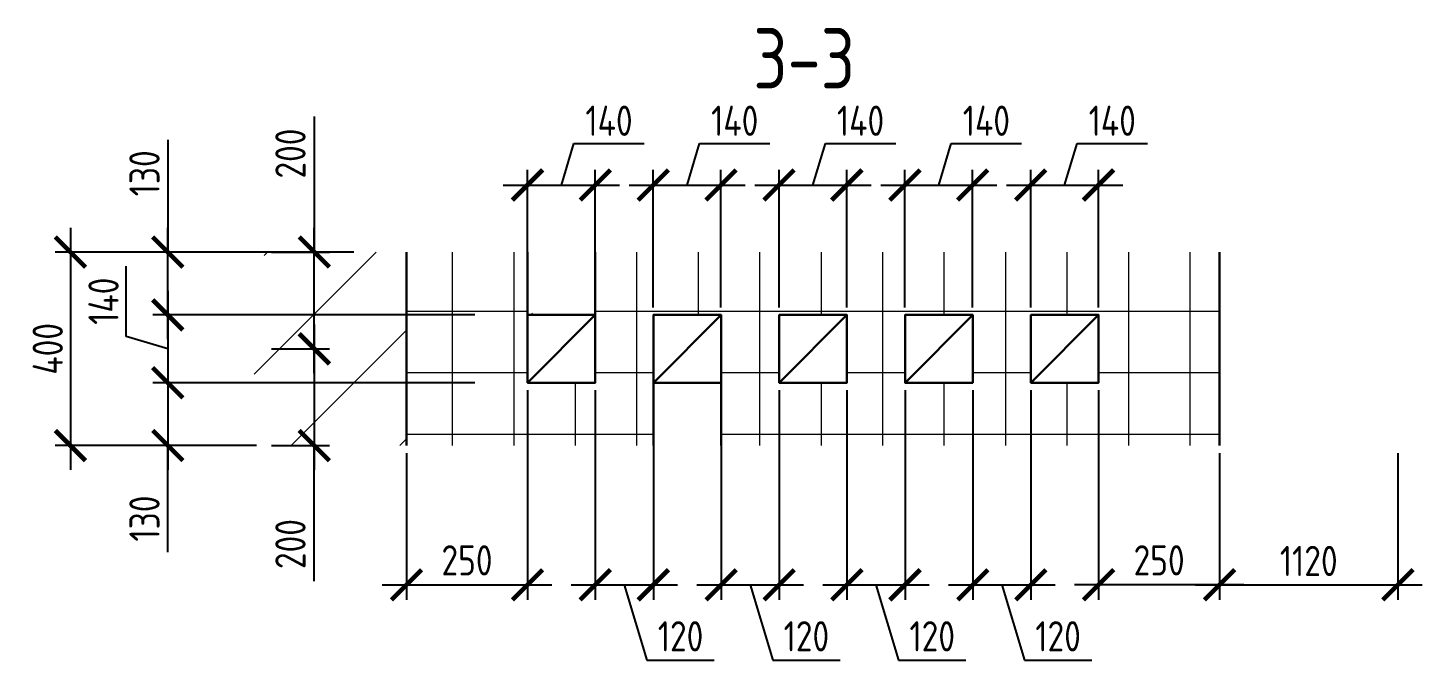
# Model space of a CAD drawing. Header units: millimetres. Extents: x -56498 to 234605, y -296269 to -29969.
# Drawn here: x 175250 to 178131, y -287882 to -286575 of the extents above; entities that cross this region are included whole.
import ezdxf
from ezdxf.enums import TextEntityAlignment as Align

# ---------------------------------------------------------------- set-up
doc = ezdxf.new("R2010")
doc.units = ezdxf.units.MM
doc.header["$LTSCALE"] = 100
doc.header["$PDMODE"] = 35
for name, color, linetype, lineweight in [('0.3', 7, 'Continuous', 30), ('Примітки 0.09', 200, 'Continuous', 9), ('Розміри 0.09', 5, 'Continuous', 9), ('Штрихування 0.09', 253, 'Continuous', 9)]:
    doc.layers.add(name, color=color, linetype=linetype, lineweight=lineweight)
doc.styles.add('GOST 2.304', font='CS_Gost2304.shx')
doc.dimstyles.new('SPDS', dxfattribs={"dimscale": 100, "dimtxt": 2.5, "dimasz": 2.5, "dimexe": 1.25, "dimexo": 0.625, "dimtad": 1, "dimrnd": 0.001, "dimtxsty": 'GOST 2.304', "dimblk": 'ARCHTICK', "dimcen": 2.5, "dimdle": 2, "dimadec": 0, "dimazin": 2, "dimtfac": 0.75, "dimtmove": 1, "dimatfit": 3, "dimfxl": 0, "dimtolj": 1, "dimarcsym": 0})

# ---------------------------------------------------------------- blocks, each defined once
blk = doc.blocks.new('_ArchTick')
at = {"color": 0, "linetype": 'ByBlock', "const_width": 0.15}
blk.add_lwpolyline([(-0.5, -0.5), (0.5, 0.5)], dxfattribs=at)
blk = doc.blocks.new('*D811')
at = {"layer": 'Defpoints', "color": 0, "transparency": 16777216}
for p in [(177712.2760388583, -287438.5828073534), (178080.637667227, -287438.5828073534), (178080.637667227, -287726.3981945513)]:
    blk.add_point(p, dxfattribs=at)
at = {"layer": 'Розміри 0.09', "color": 0, "lineweight": -2, "transparency": 16777216}
for p, q in [((177712.2760388583, -287454.2078073534), (177712.2760388583, -287757.6481945513)), ((178080.637667227, -287454.2078073534), (178080.637667227, -287757.6481945513)), ((177662.2760388583, -287726.3981945513), (178130.637667227, -287726.3981945513))]:
    blk.add_line(p, q, dxfattribs=at)
at = {"layer": 'Розміри 0.09', "color": 0, "lineweight": -2, "transparency": 16777216, "xscale": 62.5, "yscale": 62.5, "zscale": 62.5, "rotation": 180}
blk.add_blockref('_ArchTick', (177712.2760388583, -287726.3981945513), dxfattribs=at)
at = {"layer": 'Розміри 0.09', "color": 0, "lineweight": -2, "transparency": 16777216, "xscale": 62.5, "yscale": 62.5, "zscale": 62.5}
blk.add_blockref('_ArchTick', (178080.637667227, -287726.3981945513), dxfattribs=at)
at = {"layer": 'Розміри 0.09', "color": 0, "transparency": 16777216, "insert": (177896.4568530426, -287677.1025498662), "char_height": 62.5, "attachment_point": 5, "style": 'GOST 2.304'}
blk.add_mtext('\\A1;1120', dxfattribs=at)
blk = doc.blocks.new('*D805')
at = {"layer": 'Defpoints', "color": 0, "transparency": 16777216}
for p in [(176681.98892069, -286899.9527227199), (176541.98892069, -287168.5828073533), (176681.98892069, -287168.5828073533)]:
    blk.add_point(p, dxfattribs=at)
at = {"layer": 'Розміри 0.09', "color": 0, "lineweight": -2, "transparency": 16777216}
for p, q in [((176611.98892069, -286899.9527227199), (176637.77017069, -286814.0152227199)), ((176637.77017069, -286814.0152227199), (176783.08267069, -286814.0152227199)), ((176541.98892069, -287152.9578073533), (176541.98892069, -286868.7027227199)), ((176681.98892069, -287152.9578073533), (176681.98892069, -286868.7027227199)), ((176491.98892069, -286899.9527227199), (176731.98892069, -286899.9527227199))]:
    blk.add_line(p, q, dxfattribs=at)
at = {"layer": 'Розміри 0.09', "color": 0, "lineweight": -2, "transparency": 16777216, "xscale": 62.5, "yscale": 62.5, "zscale": 62.5, "rotation": 180}
blk.add_blockref('_ArchTick', (176541.98892069, -286899.9527227199), dxfattribs=at)
at = {"layer": 'Розміри 0.09', "color": 0, "lineweight": -2, "transparency": 16777216, "xscale": 62.5, "yscale": 62.5, "zscale": 62.5}
blk.add_blockref('_ArchTick', (176681.98892069, -286899.9527227199), dxfattribs=at)
at = {"layer": 'Розміри 0.09', "color": 0, "transparency": 16777216, "insert": (176710.42642069, -286767.1402227199), "char_height": 62.5, "attachment_point": 5, "style": 'GOST 2.304'}
blk.add_mtext('\\A1;140', dxfattribs=at)
blk = doc.blocks.new('*D806')
at = {"layer": 'Defpoints', "color": 0, "transparency": 16777216}
for p in [(176422.2760388584, -286899.9527227199), (176282.2760388584, -287168.5828073533), (176422.2760388584, -287168.5828073533)]:
    blk.add_point(p, dxfattribs=at)
at = {"layer": 'Розміри 0.09', "color": 0, "lineweight": -2, "transparency": 16777216}
for p, q in [((176352.2760388584, -286899.9527227199), (176378.0572888584, -286814.0152227199)), ((176378.0572888584, -286814.0152227199), (176523.3697888584, -286814.0152227199)), ((176282.2760388584, -287152.9578073533), (176282.2760388584, -286868.7027227199)), ((176422.2760388584, -287152.9578073533), (176422.2760388584, -286868.7027227199)), ((176232.2760388584, -286899.9527227199), (176472.2760388584, -286899.9527227199))]:
    blk.add_line(p, q, dxfattribs=at)
at = {"layer": 'Розміри 0.09', "color": 0, "lineweight": -2, "transparency": 16777216, "xscale": 62.5, "yscale": 62.5, "zscale": 62.5, "rotation": 180}
blk.add_blockref('_ArchTick', (176282.2760388584, -286899.9527227199), dxfattribs=at)
at = {"layer": 'Розміри 0.09', "color": 0, "lineweight": -2, "transparency": 16777216, "xscale": 62.5, "yscale": 62.5, "zscale": 62.5}
blk.add_blockref('_ArchTick', (176422.2760388584, -286899.9527227199), dxfattribs=at)
at = {"layer": 'Розміри 0.09', "color": 0, "transparency": 16777216, "insert": (176450.7135388584, -286767.1402227199), "char_height": 62.5, "attachment_point": 5, "style": 'GOST 2.304'}
blk.add_mtext('\\A1;140', dxfattribs=at)
blk = doc.blocks.new('*D807')
at = {"layer": 'Defpoints', "color": 0, "transparency": 16777216}
for p in [(176941.9889206899, -286899.9527227199), (176801.9889206899, -287168.5828073533), (176941.9889206899, -287168.5828073533)]:
    blk.add_point(p, dxfattribs=at)
at = {"layer": 'Розміри 0.09', "color": 0, "lineweight": -2, "transparency": 16777216}
for p, q in [((176871.9889206899, -286899.9527227199), (176897.7701706899, -286814.0152227199)), ((176897.7701706899, -286814.0152227199), (177043.0826706899, -286814.0152227199)), ((176801.9889206899, -287152.9578073533), (176801.9889206899, -286868.7027227199)), ((176941.9889206899, -287152.9578073533), (176941.9889206899, -286868.7027227199)), ((176751.9889206899, -286899.9527227199), (176991.9889206899, -286899.9527227199))]:
    blk.add_line(p, q, dxfattribs=at)
at = {"layer": 'Розміри 0.09', "color": 0, "lineweight": -2, "transparency": 16777216, "xscale": 62.5, "yscale": 62.5, "zscale": 62.5, "rotation": 180}
blk.add_blockref('_ArchTick', (176801.9889206899, -286899.9527227199), dxfattribs=at)
at = {"layer": 'Розміри 0.09', "color": 0, "lineweight": -2, "transparency": 16777216, "xscale": 62.5, "yscale": 62.5, "zscale": 62.5}
blk.add_blockref('_ArchTick', (176941.9889206899, -286899.9527227199), dxfattribs=at)
at = {"layer": 'Розміри 0.09', "color": 0, "transparency": 16777216, "insert": (176970.4264206899, -286767.1402227199), "char_height": 62.5, "attachment_point": 5, "style": 'GOST 2.304'}
blk.add_mtext('\\A1;140', dxfattribs=at)
blk = doc.blocks.new('*D808')
at = {"layer": 'Defpoints', "color": 0, "transparency": 16777216}
for p in [(177201.9889206899, -286899.9527227199), (177061.9889206899, -287168.5828073533), (177201.9889206899, -287168.5828073533)]:
    blk.add_point(p, dxfattribs=at)
at = {"layer": 'Розміри 0.09', "color": 0, "lineweight": -2, "transparency": 16777216}
for p, q in [((177131.9889206899, -286899.9527227199), (177157.7701706899, -286814.0152227199)), ((177157.7701706899, -286814.0152227199), (177303.0826706899, -286814.0152227199)), ((177061.9889206899, -287152.9578073533), (177061.9889206899, -286868.7027227199)), ((177201.9889206899, -287152.9578073533), (177201.9889206899, -286868.7027227199)), ((177011.9889206899, -286899.9527227199), (177251.9889206899, -286899.9527227199))]:
    blk.add_line(p, q, dxfattribs=at)
at = {"layer": 'Розміри 0.09', "color": 0, "lineweight": -2, "transparency": 16777216, "xscale": 62.5, "yscale": 62.5, "zscale": 62.5, "rotation": 180}
blk.add_blockref('_ArchTick', (177061.9889206899, -286899.9527227199), dxfattribs=at)
at = {"layer": 'Розміри 0.09', "color": 0, "lineweight": -2, "transparency": 16777216, "xscale": 62.5, "yscale": 62.5, "zscale": 62.5}
blk.add_blockref('_ArchTick', (177201.9889206899, -286899.9527227199), dxfattribs=at)
at = {"layer": 'Розміри 0.09', "color": 0, "transparency": 16777216, "insert": (177230.4264206899, -286767.1402227199), "char_height": 62.5, "attachment_point": 5, "style": 'GOST 2.304'}
blk.add_mtext('\\A1;140', dxfattribs=at)
blk = doc.blocks.new('*D809')
at = {"layer": 'Defpoints', "color": 0, "transparency": 16777216}
for p in [(177461.9889206899, -286899.9527227199), (177321.9889206899, -287168.5828073533), (177461.9889206899, -287168.5828073533)]:
    blk.add_point(p, dxfattribs=at)
at = {"layer": 'Розміри 0.09', "color": 0, "lineweight": -2, "transparency": 16777216}
for p, q in [((177391.9889206899, -286899.9527227199), (177417.7701706899, -286814.0152227199)), ((177417.7701706899, -286814.0152227199), (177563.0826706899, -286814.0152227199)), ((177321.9889206899, -287152.9578073533), (177321.9889206899, -286868.7027227199)), ((177461.9889206899, -287152.9578073533), (177461.9889206899, -286868.7027227199)), ((177271.9889206899, -286899.9527227199), (177511.9889206899, -286899.9527227199))]:
    blk.add_line(p, q, dxfattribs=at)
at = {"layer": 'Розміри 0.09', "color": 0, "lineweight": -2, "transparency": 16777216, "xscale": 62.5, "yscale": 62.5, "zscale": 62.5, "rotation": 180}
blk.add_blockref('_ArchTick', (177321.9889206899, -286899.9527227199), dxfattribs=at)
at = {"layer": 'Розміри 0.09', "color": 0, "lineweight": -2, "transparency": 16777216, "xscale": 62.5, "yscale": 62.5, "zscale": 62.5}
blk.add_blockref('_ArchTick', (177461.9889206899, -286899.9527227199), dxfattribs=at)
at = {"layer": 'Розміри 0.09', "color": 0, "transparency": 16777216, "insert": (177490.4264206899, -286767.1402227199), "char_height": 62.5, "attachment_point": 5, "style": 'GOST 2.304'}
blk.add_mtext('\\A1;140', dxfattribs=at)
blk = doc.blocks.new('*D810')
at = {"layer": 'Defpoints', "color": 0, "transparency": 16777216}
for p in [(177462.2760388583, -287308.5828073534), (177712.2760388583, -287438.5828073534), (177462.2760388583, -287726.3981945513)]:
    blk.add_point(p, dxfattribs=at)
at = {"layer": 'Розміри 0.09', "color": 0, "lineweight": -2, "transparency": 16777216}
for p, q in [((177462.2760388583, -287324.2078073534), (177462.2760388583, -287757.6481945513)), ((177712.2760388583, -287454.2078073534), (177712.2760388583, -287757.6481945513)), ((177762.2760388583, -287726.3981945513), (177412.2760388583, -287726.3981945513))]:
    blk.add_line(p, q, dxfattribs=at)
at = {"layer": 'Розміри 0.09', "color": 0, "lineweight": -2, "transparency": 16777216, "xscale": 62.5, "yscale": 62.5, "zscale": 62.5, "rotation": 180}
blk.add_blockref('_ArchTick', (177462.2760388583, -287726.3981945513), dxfattribs=at)
at = {"layer": 'Розміри 0.09', "color": 0, "lineweight": -2, "transparency": 16777216, "xscale": 62.5, "yscale": 62.5, "zscale": 62.5}
blk.add_blockref('_ArchTick', (177712.2760388583, -287726.3981945513), dxfattribs=at)
at = {"layer": 'Розміри 0.09', "color": 0, "transparency": 16777216, "insert": (177587.2760388583, -287675.8081324839), "char_height": 62.5, "attachment_point": 5, "style": 'GOST 2.304'}
blk.add_mtext('\\A1;250', dxfattribs=at)
blk = doc.blocks.new('*D794')
at = {"layer": 'Defpoints', "color": 0, "transparency": 16777216}
for p in [(177202.2760388583, -287308.5828073534), (177322.2760388583, -287308.5828073534), (177322.2760388583, -287726.3981945513)]:
    blk.add_point(p, dxfattribs=at)
at = {"layer": 'Розміри 0.09', "color": 0, "lineweight": -2, "transparency": 16777216}
for p, q in [((177202.2760388583, -287324.2078073534), (177202.2760388583, -287757.6481945513)), ((177322.2760388583, -287324.2078073534), (177322.2760388583, -287757.6481945513)), ((177152.2760388583, -287726.3981945513), (177372.2760388583, -287726.3981945513)), ((177262.2760388583, -287726.3981945513), (177308.9858690749, -287882.0976286064)), ((177308.9858690749, -287882.0976286064), (177448.0483690749, -287882.0976286064))]:
    blk.add_line(p, q, dxfattribs=at)
at = {"layer": 'Розміри 0.09', "color": 0, "lineweight": -2, "transparency": 16777216, "xscale": 62.5, "yscale": 62.5, "zscale": 62.5, "rotation": 180}
blk.add_blockref('_ArchTick', (177202.2760388583, -287726.3981945513), dxfattribs=at)
at = {"layer": 'Розміри 0.09', "color": 0, "lineweight": -2, "transparency": 16777216, "xscale": 62.5, "yscale": 62.5, "zscale": 62.5}
blk.add_blockref('_ArchTick', (177322.2760388583, -287726.3981945513), dxfattribs=at)
at = {"layer": 'Розміри 0.09', "color": 0, "transparency": 16777216, "insert": (177378.5171190749, -287832.8019839214), "char_height": 62.5, "attachment_point": 5, "style": 'GOST 2.304'}
blk.add_mtext('\\A1;120', dxfattribs=at)
blk = doc.blocks.new('*D795')
at = {"layer": 'Defpoints', "color": 0, "transparency": 16777216}
for p in [(176942.2760388583, -287308.5828073534), (177062.2760388583, -287308.5828073534), (177062.2760388583, -287726.3981945513)]:
    blk.add_point(p, dxfattribs=at)
at = {"layer": 'Розміри 0.09', "color": 0, "lineweight": -2, "transparency": 16777216}
for p, q in [((176942.2760388583, -287324.2078073534), (176942.2760388583, -287757.6481945513)), ((177062.2760388583, -287324.2078073534), (177062.2760388583, -287757.6481945513)), ((176892.2760388583, -287726.3981945513), (177112.2760388583, -287726.3981945513)), ((177002.2760388583, -287726.3981945513), (177048.9858690749, -287882.0976286064)), ((177048.9858690749, -287882.0976286064), (177188.0483690749, -287882.0976286064))]:
    blk.add_line(p, q, dxfattribs=at)
at = {"layer": 'Розміри 0.09', "color": 0, "lineweight": -2, "transparency": 16777216, "xscale": 62.5, "yscale": 62.5, "zscale": 62.5, "rotation": 180}
blk.add_blockref('_ArchTick', (176942.2760388583, -287726.3981945513), dxfattribs=at)
at = {"layer": 'Розміри 0.09', "color": 0, "lineweight": -2, "transparency": 16777216, "xscale": 62.5, "yscale": 62.5, "zscale": 62.5}
blk.add_blockref('_ArchTick', (177062.2760388583, -287726.3981945513), dxfattribs=at)
at = {"layer": 'Розміри 0.09', "color": 0, "transparency": 16777216, "insert": (177118.5171190749, -287832.8019839214), "char_height": 62.5, "attachment_point": 5, "style": 'GOST 2.304'}
blk.add_mtext('\\A1;120', dxfattribs=at)
blk = doc.blocks.new('*D796')
at = {"layer": 'Defpoints', "color": 0, "transparency": 16777216}
for p in [(176682.2760388583, -287308.5828073534), (176802.2760388583, -287308.5828073534), (176802.2760388583, -287726.3981945513)]:
    blk.add_point(p, dxfattribs=at)
at = {"layer": 'Розміри 0.09', "color": 0, "lineweight": -2, "transparency": 16777216}
for p, q in [((176682.2760388583, -287324.2078073534), (176682.2760388583, -287757.6481945513)), ((176802.2760388583, -287324.2078073534), (176802.2760388583, -287757.6481945513)), ((176632.2760388583, -287726.3981945513), (176852.2760388583, -287726.3981945513)), ((176742.2760388583, -287726.3981945513), (176788.9858690749, -287882.0976286064)), ((176788.9858690749, -287882.0976286064), (176928.0483690749, -287882.0976286064))]:
    blk.add_line(p, q, dxfattribs=at)
at = {"layer": 'Розміри 0.09', "color": 0, "lineweight": -2, "transparency": 16777216, "xscale": 62.5, "yscale": 62.5, "zscale": 62.5, "rotation": 180}
blk.add_blockref('_ArchTick', (176682.2760388583, -287726.3981945513), dxfattribs=at)
at = {"layer": 'Розміри 0.09', "color": 0, "lineweight": -2, "transparency": 16777216, "xscale": 62.5, "yscale": 62.5, "zscale": 62.5}
blk.add_blockref('_ArchTick', (176802.2760388583, -287726.3981945513), dxfattribs=at)
at = {"layer": 'Розміри 0.09', "color": 0, "transparency": 16777216, "insert": (176858.5171190749, -287832.8019839214), "char_height": 62.5, "attachment_point": 5, "style": 'GOST 2.304'}
blk.add_mtext('\\A1;120', dxfattribs=at)
blk = doc.blocks.new('*D797')
at = {"layer": 'Defpoints', "color": 0, "transparency": 16777216}
for p in [(176422.2760388583, -287308.5828073535), (176542.2760388583, -287308.5828073535), (176542.2760388583, -287726.3981945514)]:
    blk.add_point(p, dxfattribs=at)
at = {"layer": 'Розміри 0.09', "color": 0, "lineweight": -2, "transparency": 16777216}
for p, q in [((176422.2760388583, -287324.2078073535), (176422.2760388583, -287757.6481945514)), ((176542.2760388583, -287324.2078073535), (176542.2760388583, -287757.6481945514)), ((176372.2760388583, -287726.3981945514), (176592.2760388583, -287726.3981945514)), ((176482.2760388583, -287726.3981945514), (176528.9858690749, -287882.0976286065)), ((176528.9858690749, -287882.0976286065), (176668.0483690749, -287882.0976286065))]:
    blk.add_line(p, q, dxfattribs=at)
at = {"layer": 'Розміри 0.09', "color": 0, "lineweight": -2, "transparency": 16777216, "xscale": 62.5, "yscale": 62.5, "zscale": 62.5, "rotation": 180}
blk.add_blockref('_ArchTick', (176422.2760388583, -287726.3981945514), dxfattribs=at)
at = {"layer": 'Розміри 0.09', "color": 0, "lineweight": -2, "transparency": 16777216, "xscale": 62.5, "yscale": 62.5, "zscale": 62.5}
blk.add_blockref('_ArchTick', (176542.2760388583, -287726.3981945514), dxfattribs=at)
at = {"layer": 'Розміри 0.09', "color": 0, "transparency": 16777216, "insert": (176598.5171190749, -287832.8019839214), "char_height": 62.5, "attachment_point": 5, "style": 'GOST 2.304'}
blk.add_mtext('\\A1;120', dxfattribs=at)
blk = doc.blocks.new('*D798')
at = {"layer": 'Defpoints', "color": 0, "transparency": 16777216}
for p in [(176282.2760388584, -287308.5828073533), (176032.2760388585, -287438.5828073534), (176282.2760388584, -287726.3981945512)]:
    blk.add_point(p, dxfattribs=at)
at = {"layer": 'Розміри 0.09', "color": 0, "lineweight": -2, "transparency": 16777216}
for p, q in [((176282.2760388584, -287324.2078073533), (176282.2760388584, -287757.6481945512)), ((176032.2760388585, -287454.2078073534), (176032.2760388585, -287757.6481945512)), ((175982.2760388585, -287726.3981945512), (176332.2760388584, -287726.3981945512))]:
    blk.add_line(p, q, dxfattribs=at)
at = {"layer": 'Розміри 0.09', "color": 0, "lineweight": -2, "transparency": 16777216, "xscale": 62.5, "yscale": 62.5, "zscale": 62.5, "rotation": 180}
blk.add_blockref('_ArchTick', (176032.2760388585, -287726.3981945512), dxfattribs=at)
at = {"layer": 'Розміри 0.09', "color": 0, "lineweight": -2, "transparency": 16777216, "xscale": 62.5, "yscale": 62.5, "zscale": 62.5}
blk.add_blockref('_ArchTick', (176282.2760388584, -287726.3981945512), dxfattribs=at)
at = {"layer": 'Розміри 0.09', "color": 0, "transparency": 16777216, "insert": (176157.2760388584, -287675.8081324838), "char_height": 62.5, "attachment_point": 5, "style": 'GOST 2.304'}
blk.add_mtext('\\A1;250', dxfattribs=at)
blk = doc.blocks.new('*D799')
at = {"layer": 'Defpoints', "color": 0, "transparency": 16777216}
for p in [(175539.0568203393, -287038.5828074996), (175939.0568203393, -287038.5828074996), (176189.0568203393, -287168.5828073199)]:
    blk.add_point(p, dxfattribs=at)
at = {"layer": 'Розміри 0.09', "color": 0, "lineweight": -2, "transparency": 16777216}
for p, q in [((175539.0568203393, -286806.2774497987), (175539.0568203393, -287038.5828074996)), ((175539.0568203393, -287218.5828073199), (175539.0568203393, -286988.5828074996)), ((175923.4318203393, -287038.5828074996), (175507.8068203393, -287038.5828074996)), ((176173.4318203393, -287168.5828073199), (175507.8068203393, -287168.5828073199))]:
    blk.add_line(p, q, dxfattribs=at)
at = {"layer": 'Розміри 0.09', "color": 0, "lineweight": -2, "transparency": 16777216, "xscale": 62.5, "yscale": 62.5, "zscale": 62.5}
for p, rotation in [((175539.0568203393, -287038.5828074996), 90), ((175539.0568203393, -287168.5828073199), 270)]:
    blk.add_blockref('_ArchTick', p, dxfattribs=dict(at, rotation=rotation))
at = {"layer": 'Розміри 0.09', "color": 0, "transparency": 16777216, "insert": (175490.8874029569, -286875.8086997987), "char_height": 62.5, "attachment_point": 5, "rotation": 90, "style": 'GOST 2.304'}
blk.add_mtext('\\A1;130', dxfattribs=at)
blk = doc.blocks.new('*D800')
at = {"layer": 'Defpoints', "color": 0, "transparency": 16777216}
for p in [(176189.0568203393, -287168.5828073199), (175539.0568203393, -287308.5828076794), (176189.0568203393, -287308.5828076794)]:
    blk.add_point(p, dxfattribs=at)
at = {"layer": 'Розміри 0.09', "color": 0, "lineweight": -2, "transparency": 16777216}
for p, q in [((175453.1193203393, -287212.8015574996), (175453.1193203393, -287067.4890574996)), ((175539.0568203393, -287118.5828073199), (175539.0568203393, -287358.5828076794)), ((176173.4318203393, -287168.5828073199), (175507.8068203393, -287168.5828073199)), ((175539.0568203393, -287238.5828074996), (175453.1193203393, -287212.8015574996)), ((176173.4318203393, -287308.5828076794), (175507.8068203393, -287308.5828076794))]:
    blk.add_line(p, q, dxfattribs=at)
at = {"layer": 'Розміри 0.09', "color": 0, "lineweight": -2, "transparency": 16777216, "xscale": 62.5, "yscale": 62.5, "zscale": 62.5}
for p, rotation in [((175539.0568203393, -287168.5828073199), 90), ((175539.0568203393, -287308.5828076794), 270)]:
    blk.add_blockref('_ArchTick', p, dxfattribs=dict(at, rotation=rotation))
at = {"layer": 'Розміри 0.09', "color": 0, "transparency": 16777216, "insert": (175406.2443203393, -287140.1453074996), "char_height": 62.5, "attachment_point": 5, "rotation": 90, "style": 'GOST 2.304'}
blk.add_mtext('\\A1;140', dxfattribs=at)
blk = doc.blocks.new('*D801')
at = {"layer": 'Defpoints', "color": 0, "transparency": 16777216}
for p in [(176189.0568203393, -287308.5828076794), (175539.0568203393, -287438.5828074996), (175737.8655388334, -287438.5828074996)]:
    blk.add_point(p, dxfattribs=at)
at = {"layer": 'Розміри 0.09', "color": 0, "lineweight": -2, "transparency": 16777216}
for p, q in [((175539.0568203393, -287258.5828076794), (175539.0568203393, -287488.5828074996)), ((176173.4318203393, -287308.5828076794), (175507.8068203393, -287308.5828076794)), ((175722.2405388334, -287438.5828074996), (175507.8068203393, -287438.5828074996)), ((175539.0568203393, -287658.9178963643), (175539.0568203393, -287438.5828074996))]:
    blk.add_line(p, q, dxfattribs=at)
at = {"layer": 'Розміри 0.09', "color": 0, "lineweight": -2, "transparency": 16777216, "xscale": 62.5, "yscale": 62.5, "zscale": 62.5}
for p, rotation in [((175539.0568203393, -287308.5828076794), 90), ((175539.0568203393, -287438.5828074996), 270)]:
    blk.add_blockref('_ArchTick', p, dxfattribs=dict(at, rotation=rotation))
at = {"layer": 'Розміри 0.09', "color": 0, "transparency": 16777216, "insert": (175490.8874029569, -287589.3866463643), "char_height": 62.5, "attachment_point": 5, "rotation": 90, "style": 'GOST 2.304'}
blk.add_mtext('\\A1;130', dxfattribs=at)
blk = doc.blocks.new('*D802')
at = {"layer": 'Defpoints', "color": 0, "transparency": 16777216}
for p in [(175737.8655388334, -287038.5828074996), (175841.8147660155, -287038.5828074996), (175737.8655390538, -287238.5828074132)]:
    blk.add_point(p, dxfattribs=at)
at = {"layer": 'Розміри 0.09', "color": 0, "lineweight": -2, "transparency": 16777216}
for p, q in [((175841.8147660155, -286758.4111500634), (175841.8147660155, -287038.5828074996)), ((175841.8147660155, -287288.5828074132), (175841.8147660155, -286988.5828074996)), ((175753.4905388334, -287038.5828074996), (175873.0647660155, -287038.5828074996)), ((175753.4905390538, -287238.5828074132), (175873.0647660155, -287238.5828074132))]:
    blk.add_line(p, q, dxfattribs=at)
at = {"layer": 'Розміри 0.09', "color": 0, "lineweight": -2, "transparency": 16777216, "xscale": 62.5, "yscale": 62.5, "zscale": 62.5}
for p, rotation in [((175841.8147660155, -287038.5828074996), 90), ((175841.8147660155, -287238.5828074132), 270)]:
    blk.add_blockref('_ArchTick', p, dxfattribs=dict(at, rotation=rotation))
at = {"layer": 'Розміри 0.09', "color": 0, "transparency": 16777216, "insert": (175792.5191213305, -286834.9736500634), "char_height": 62.5, "attachment_point": 5, "rotation": 90, "style": 'GOST 2.304'}
blk.add_mtext('\\A1;200', dxfattribs=at)
blk = doc.blocks.new('*D803')
at = {"layer": 'Defpoints', "color": 0, "transparency": 16777216}
for p in [(175737.8655390538, -287238.5828069914), (175737.8655384017, -287438.582806905), (175841.8147655838, -287438.582806905)]:
    blk.add_point(p, dxfattribs=at)
at = {"layer": 'Розміри 0.09', "color": 0, "lineweight": -2, "transparency": 16777216}
for p, q in [((175841.8147655838, -287188.5828069914), (175841.8147655838, -287488.582806905)), ((175753.4905390538, -287238.5828069914), (175873.0647655838, -287238.5828069914)), ((175753.4905384017, -287438.582806905), (175873.0647655838, -287438.582806905)), ((175841.8147655838, -287718.7544646639), (175841.8147655838, -287438.582806905))]:
    blk.add_line(p, q, dxfattribs=at)
at = {"layer": 'Розміри 0.09', "color": 0, "lineweight": -2, "transparency": 16777216, "xscale": 62.5, "yscale": 62.5, "zscale": 62.5}
for p, rotation in [((175841.8147655838, -287238.5828069914), 90), ((175841.8147655838, -287438.582806905), 270)]:
    blk.add_blockref('_ArchTick', p, dxfattribs=dict(at, rotation=rotation))
at = {"layer": 'Розміри 0.09', "color": 0, "transparency": 16777216, "insert": (175792.5191208988, -287642.1919646638), "char_height": 62.5, "attachment_point": 5, "rotation": 90, "style": 'GOST 2.304'}
blk.add_mtext('\\A1;200', dxfattribs=at)
blk = doc.blocks.new('*D804')
at = {"layer": 'Defpoints', "color": 0, "transparency": 16777216}
for p in [(175737.8655388334, -287038.5828074996), (175337.8655388334, -287438.5828074996), (175737.865538881, -287438.5828074996)]:
    blk.add_point(p, dxfattribs=at)
at = {"layer": 'Розміри 0.09', "color": 0, "lineweight": -2, "transparency": 16777216}
for p, q in [((175337.8655388334, -286988.5828074996), (175337.8655388334, -287488.5828074996)), ((175722.2405388334, -287038.5828074996), (175306.6155388334, -287038.5828074996)), ((175722.240538881, -287438.5828074996), (175306.6155388334, -287438.5828074996))]:
    blk.add_line(p, q, dxfattribs=at)
at = {"layer": 'Розміри 0.09', "color": 0, "lineweight": -2, "transparency": 16777216, "xscale": 62.5, "yscale": 62.5, "zscale": 62.5}
for p, rotation in [((175337.8655388334, -287038.5828074996), 90), ((175337.8655388334, -287438.5828074996), 270)]:
    blk.add_blockref('_ArchTick', p, dxfattribs=dict(at, rotation=rotation))
at = {"layer": 'Розміри 0.09', "color": 0, "transparency": 16777216, "insert": (175290.9905388335, -287238.5828074996), "char_height": 62.5, "attachment_point": 5, "rotation": 90, "style": 'GOST 2.304'}
blk.add_mtext('\\A1;400', dxfattribs=at)

msp = doc.modelspace()

# ---------------------------------------------------------------- hatches: boundary and pattern name
at = {"layer": 'Штрихування 0.09', "ltscale": 0.25}
h = msp.add_hatch(dxfattribs=at)
h.set_pattern_fill('ANSI31', color=256, scale=50, style=0)
h.set_pattern_definition([(45, (-21.62955050601158, 5066.134238819068), (-112.2532015133644, 112.2532015133644), [])])
h.paths.add_polyline_path([(175737.865538881, -287238.5828073534), (175675.365538881, -287269.8328073535), (175737.865538881, -287301.0828073535), (175737.865538881, -287438.5828073535), (176032.2760388585, -287438.5828073534), (176032.2760388584, -287238.5828073534)], flags=0)
h.paths.add_polyline_path([(175737.865538881, -287038.5828073534), (175737.865538881, -287176.0828073533), (175800.3655388811, -287207.3328073535), (175737.8655388811, -287238.5828073533), (176032.2760388584, -287238.5828073534), (176032.2760388584, -287038.5828073534)], flags=0)
h.paths.add_polyline_path([(176282.2760388584, -287168.5828073533), (176292.2760388583, -287168.5828073533), (176292.2760388583, -287038.5828073534), (176282.2760388584, -287038.5828073534)], flags=0)
h.paths.add_polyline_path([(176282.2760388584, -287308.5828073533), (176292.2760388584, -287308.5828073533), (176292.2760388583, -287238.5828073534), (176282.2760388584, -287238.5828073533)], flags=0)
h = msp.add_hatch(dxfattribs=at)
h.set_pattern_fill('NET', color=256, scale=40, style=0)
h.set_pattern_definition([(0, (-21.62955050601158, 5066.134238819068), (0, 127), []), (90, (-21.62955050601158, 5066.134238819068), (-127, 7.776507174585691e-15), [])])
h.paths.add_polyline_path([(176942.2760388582, -287308.5828073534), (176802.2760388583, -287308.5828073534), (176802.2760388583, -287168.5828073534), (176942.2760388583, -287168.5828073534), (176942.2760388582, -287308.5828073534)], flags=0)
h.paths.add_polyline_path([(177202.2760388583, -287308.5828073534), (177062.2760388583, -287308.5828073534), (177062.2760388583, -287168.5828073534), (177202.2760388583, -287168.5828073534), (177202.2760388583, -287308.5828073534)], flags=0)
h.paths.add_polyline_path([(177462.2760388583, -287308.5828073534), (177322.2760388583, -287308.5828073534), (177322.2760388583, -287168.5828073534), (177462.2760388583, -287168.5828073534), (177462.2760388583, -287308.5828073534)], flags=0)
h.paths.add_polyline_path([(177712.2760388583, -287038.5828073534), (176422.2760388584, -287038.5828073534), (176422.2760388584, -287168.5828073535), (176422.2760388584, -287308.5828073533), (176282.2760388584, -287308.5828073533), (176282.2760388584, -287168.5828073533), (176282.2760388584, -287038.5828073534), (176032.2760388584, -287038.5828073534), (176032.2760388585, -287438.5828073534), (176542.2760388583, -287438.5828073534), (176542.2760388583, -287308.5828073534), (176542.2760388583, -287168.5828073534), (176682.2760388583, -287168.5828073534), (176682.2760388583, -287308.5828073534), (176682.2760388583, -287438.5828073534), (177712.2760388583, -287438.5828073534), (177712.2760388583, -287038.5828073534)], flags=0)

# ---------------------------------------------------------------- linework, layer by layer
at = {"layer": '0.3', "ltscale": 0.25}
for p, q in [((176032.2760388584, -287038.5828073534), (176032.2760388585, -287438.5828073534)), ((176282.2760388584, -287038.5828073533), (176282.2760388584, -287168.5828073535)), ((176422.2760388584, -287038.5828073533), (176422.2760388584, -287168.5828073535)), ((177712.2760388583, -287038.5828073534), (177712.2760388583, -287438.5828073534)), ((176542.2760388583, -287308.5828073534), (176542.2760388583, -287438.5828073535)), ((176682.2760388583, -287308.5828073534), (176682.2760388583, -287438.5828073535))]:
    msp.add_line(p, q, dxfattribs=at)
for points in [[(176422.2760388584, -287168.5828073533), (176422.2760388584, -287308.5828073533), (176282.2760388584, -287308.5828073533), (176422.2760388584, -287168.5828073533), (176282.2760388584, -287168.5828073533), (176282.2760388584, -287308.5828073533)], [(176422.2760388584, -287168.5828073533), (176422.2760388584, -287308.5828073533), (176282.2760388584, -287308.5828073533), (176422.2760388584, -287168.5828073533), (176282.2760388584, -287168.5828073533), (176282.2760388584, -287308.5828073533)], [(176682.2760388584, -287168.5828073534), (176682.2760388584, -287308.5828073534), (176542.2760388584, -287308.5828073534), (176682.2760388584, -287168.5828073534), (176542.2760388584, -287168.5828073534), (176542.2760388584, -287308.5828073534)], [(176682.2760388584, -287168.5828073534), (176682.2760388584, -287308.5828073534), (176542.2760388584, -287308.5828073534), (176682.2760388584, -287168.5828073534), (176542.2760388584, -287168.5828073534), (176542.2760388584, -287308.5828073534)], [(176942.2760388583, -287168.5828073534), (176942.2760388583, -287308.5828073534), (176802.2760388583, -287308.5828073534), (176942.2760388583, -287168.5828073534), (176802.2760388583, -287168.5828073534), (176802.2760388583, -287308.5828073534)], [(176942.2760388583, -287168.5828073534), (176942.2760388583, -287308.5828073534), (176802.2760388583, -287308.5828073534), (176942.2760388583, -287168.5828073534), (176802.2760388583, -287168.5828073534), (176802.2760388583, -287308.5828073534)], [(177202.2760388583, -287168.5828073534), (177202.2760388583, -287308.5828073534), (177062.2760388583, -287308.5828073534), (177202.2760388583, -287168.5828073534), (177062.2760388583, -287168.5828073534), (177062.2760388583, -287308.5828073534)], [(177202.2760388583, -287168.5828073534), (177202.2760388583, -287308.5828073534), (177062.2760388583, -287308.5828073534), (177202.2760388583, -287168.5828073534), (177062.2760388583, -287168.5828073534), (177062.2760388583, -287308.5828073534)], [(177462.2760388583, -287168.5828073534), (177462.2760388583, -287308.5828073534), (177322.2760388583, -287308.5828073534), (177462.2760388583, -287168.5828073534), (177322.2760388583, -287168.5828073534), (177322.2760388583, -287308.5828073534)], [(177462.2760388583, -287168.5828073534), (177462.2760388583, -287308.5828073534), (177322.2760388583, -287308.5828073534), (177462.2760388583, -287168.5828073534), (177322.2760388583, -287168.5828073534), (177322.2760388583, -287308.5828073534)]]:
    msp.add_lwpolyline(points, dxfattribs=at)

# ---------------------------------------------------------------- texts
at = {"layer": 'Примітки 0.09', "ltscale": 0.25, "style": 'GOST 2.304'}
msp.add_text('3-3', height=125, dxfattribs=at).set_placement((176853.793697214, -286700.5571530008), align=Align.CENTER)

# ---------------------------------------------------------------- dimensions: what is measured, and where the dimension line sits
at = {"layer": 'Розміри 0.09'}
for base, p1, p2, picture, middle in [((176422.2760388584, -286899.9527227199), (176282.2760388584, -287168.5828073533), (176422.2760388584, -287168.5828073533), '*D806', (176393.6822888584, -286767.1402227199)), ((176681.98892069, -286899.9527227199), (176541.98892069, -287168.5828073533), (176681.98892069, -287168.5828073533), '*D805', (176653.39517069, -286767.1402227199)), ((176941.9889206899, -286899.9527227199), (176801.9889206899, -287168.5828073533), (176941.9889206899, -287168.5828073533), '*D807', (176913.3951706899, -286767.1402227199)), ((177201.9889206899, -286899.9527227199), (177061.9889206899, -287168.5828073533), (177201.9889206899, -287168.5828073533), '*D808', (177173.3951706899, -286767.1402227199)), ((177461.9889206899, -286899.9527227199), (177321.9889206899, -287168.5828073533), (177461.9889206899, -287168.5828073533), '*D809', (177433.3951706899, -286767.1402227199)), ((176282.2760388584, -287726.3981945512), (176032.2760388585, -287438.5828073534), (176282.2760388584, -287308.5828073533), '*D798', (176157.2760388584, -287675.8081324838)), ((176542.2760388583, -287726.3981945514), (176422.2760388583, -287308.5828073535), (176542.2760388583, -287308.5828073535), '*D797', (176544.6108690749, -287832.8019839214)), ((176802.2760388583, -287726.3981945513), (176682.2760388583, -287308.5828073534), (176802.2760388583, -287308.5828073534), '*D796', (176804.6108690749, -287832.8019839214)), ((177062.2760388583, -287726.3981945513), (176942.2760388583, -287308.5828073534), (177062.2760388583, -287308.5828073534), '*D795', (177064.6108690749, -287832.8019839214)), ((177322.2760388583, -287726.3981945513), (177202.2760388583, -287308.5828073534), (177322.2760388583, -287308.5828073534), '*D794', (177324.6108690749, -287832.8019839214)), ((177462.2760388583, -287726.3981945513), (177712.2760388583, -287438.5828073534), (177462.2760388583, -287308.5828073534), '*D810', (177587.2760388583, -287675.8081324839))]:
    dim = msp.add_linear_dim(base=base, p1=p1, p2=p2, dimstyle='SPDS', override={"dimscale": 25, "dimlfac": 1, "dimtxsty": 'GOST 2.304', "dimblk1": 'ArchTick', "dimblk2": 'ArchTick', "dimsah": 1, "dimtolj": 1}, dxfattribs=at)
    dim.commit()
    dim.dimension.update_dxf_attribs({"geometry": picture, "text_midpoint": middle})
for base, p1, p2, angle, picture, middle in [((175841.8147660155, -287038.5828074996), (175737.8655390538, -287238.5828074132), (175737.8655388334, -287038.5828074996), 90, '*D802', (175887.2990022151, -286834.9736500634)), ((175539.0568203393, -287038.5828074996), (176189.0568203393, -287168.5828073199), (175939.0568203393, -287038.5828074996), 90, '*D799', (175539.0568203393, -286875.8086997987)), ((175841.8147655838, -287438.582806905), (175737.8655390538, -287238.5828069914), (175737.8655384017, -287438.582806905), 269.9999998762904, '*D803', (175887.2990013438, -287642.1919646638)), ((175539.0568203393, -287438.5828074996), (176189.0568203393, -287308.5828076794), (175737.8655388334, -287438.5828074996), 90, '*D801', (175552.3799992342, -287589.3866463643))]:
    dim = msp.add_linear_dim(base=base, p1=p1, p2=p2, angle=angle, dimstyle='SPDS', override={"dimscale": 25, "dimlfac": 1, "dimtxsty": 'GOST 2.304', "dimblk1": 'ArchTick', "dimblk2": 'ArchTick', "dimsah": 1, "dimtolj": 1}, dxfattribs=at)
    dim.commit()
    dim.dimension.update_dxf_attribs({"geometry": picture, "text_midpoint": middle, "dimtype": 160})
for base, p1, p2, picture, middle in [((175337.8655388334, -287438.5828074996), (175737.8655388334, -287038.5828074996), (175737.865538881, -287438.5828074996), '*D804', (175290.9905388335, -287238.5828074996)), ((175539.0568203393, -287308.5828076794), (176189.0568203393, -287168.5828073199), (176189.0568203393, -287308.5828076794), '*D800', (175406.2443203393, -287197.1765574996))]:
    dim = msp.add_linear_dim(base=base, p1=p1, p2=p2, angle=90, dimstyle='SPDS', override={"dimscale": 25, "dimlfac": 1, "dimtxsty": 'GOST 2.304', "dimblk1": 'ArchTick', "dimblk2": 'ArchTick', "dimsah": 1, "dimtolj": 1}, dxfattribs=at)
    dim.commit()
    dim.dimension.update_dxf_attribs({"geometry": picture, "text_midpoint": middle})
dim = msp.add_linear_dim(base=(178080.637667227, -287726.3981945513), p1=(177712.2760388583, -287438.5828073534), p2=(178080.637667227, -287438.5828073534), text='1120', dimstyle='SPDS', override={"dimscale": 25, "dimlfac": 1, "dimtxsty": 'GOST 2.304', "dimblk1": 'ArchTick', "dimblk2": 'ArchTick', "dimsah": 1, "dimtolj": 1}, dxfattribs=at)
dim.commit()
dim.dimension.update_dxf_attribs({"geometry": '*D811', "text_midpoint": (177896.4568530426, -287677.1025498662)})

doc.saveas('drawing.dxf')
